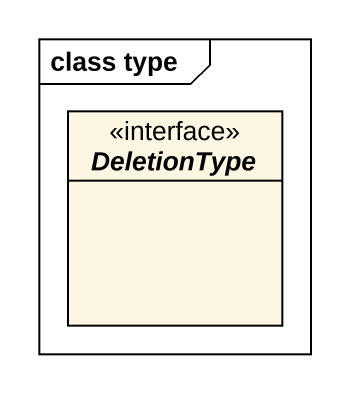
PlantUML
@startuml
mainframe class type
hide circle
hide empty members
interface DeletionType <<interface>>
@enduml
